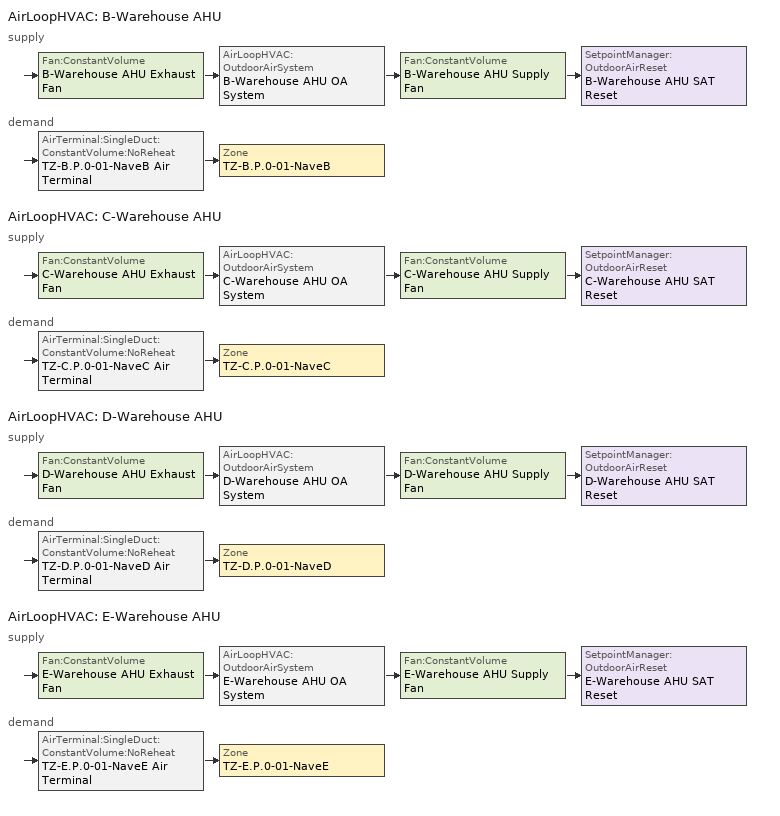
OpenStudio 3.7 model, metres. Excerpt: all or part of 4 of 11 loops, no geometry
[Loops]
AirLoopHVAC 'B-Warehouse AHU'
 supply: Fan:ConstantVolume 'B-Warehouse AHU Exhaust Fan' > AirLoopHVAC:OutdoorAirSystem 'B-Warehouse AHU OA System' > Fan:ConstantVolume 'B-Warehouse AHU Supply Fan' > SetpointManager:OutdoorAirReset 'B-Warehouse AHU SAT Reset'
 demand: AirTerminal:SingleDuct:ConstantVolume:NoReheat 'TZ-B.P.0-01-NaveB Air Terminal' > Zone 'TZ-B.P.0-01-NaveB'
AirLoopHVAC 'C-Warehouse AHU'
 supply: Fan:ConstantVolume 'C-Warehouse AHU Exhaust Fan' > AirLoopHVAC:OutdoorAirSystem 'C-Warehouse AHU OA System' > Fan:ConstantVolume 'C-Warehouse AHU Supply Fan' > SetpointManager:OutdoorAirReset 'C-Warehouse AHU SAT Reset'
 demand: AirTerminal:SingleDuct:ConstantVolume:NoReheat 'TZ-C.P.0-01-NaveC Air Terminal' > Zone 'TZ-C.P.0-01-NaveC'
AirLoopHVAC 'D-Warehouse AHU'
 supply: Fan:ConstantVolume 'D-Warehouse AHU Exhaust Fan' > AirLoopHVAC:OutdoorAirSystem 'D-Warehouse AHU OA System' > Fan:ConstantVolume 'D-Warehouse AHU Supply Fan' > SetpointManager:OutdoorAirReset 'D-Warehouse AHU SAT Reset'
 demand: AirTerminal:SingleDuct:ConstantVolume:NoReheat 'TZ-D.P.0-01-NaveD Air Terminal' > Zone 'TZ-D.P.0-01-NaveD'
AirLoopHVAC 'E-Warehouse AHU'
 supply: Fan:ConstantVolume 'E-Warehouse AHU Exhaust Fan' > AirLoopHVAC:OutdoorAirSystem 'E-Warehouse AHU OA System' > Fan:ConstantVolume 'E-Warehouse AHU Supply Fan' > SetpointManager:OutdoorAirReset 'E-Warehouse AHU SAT Reset'
 demand: AirTerminal:SingleDuct:ConstantVolume:NoReheat 'TZ-E.P.0-01-NaveE Air Terminal' > Zone 'TZ-E.P.0-01-NaveE'
[Sizing:Zone] Zone Cooling Design Supply Air Temperature Input Method=SupplyAirTemperature; Zone Cooling Design Supply Air Temperature {C}=13; Zone Cooling Design Supply Air Temperature Difference {deltaC}=11.11; Zone Heating Design Supply Air Temperature Input Method=SupplyAirTemperature; Zone Heating Design Supply Air Temperature {C}=41; Zone Heating Design Supply Air Temperature Difference {deltaC}=11.11; Zone Cooling Design Supply Air Humidity Ratio {kg-H2O/kg-air}=0.0085; Zone Heating Design Supply Air Humidity Ratio {kg-H2O/kg-air}=0.008; Cooling Design Air Flow Method=DesignDay; Heating Design Air Flow Method=DesignDay; Heating Maximum Air Flow Fraction=1; Account for Dedicated Outdoor Air System=No; Dedicated Outdoor Air System Control Strategy=NeutralSupplyAir; Dedicated Outdoor Air Low Setpoint Temperature for Design {C}=22; Dedicated Outdoor Air High Setpoint Temperature for Design {C}=24; Zone Load Sizing Method=Sensible Load Only No Latent Load; Zone Latent Cooling Design Supply Air Humidity Ratio Input Method=HumidityRatioDifference; Zone Cooling Design Supply Air Humidity Ratio Difference {kgWater/kgDryAir}=0.005; Zone Latent Heating Design Supply Air Humidity Ratio Input Method=HumidityRatioDifference; Zone Humidification Design Supply Air Humidity Ratio Difference {kgWater/kgDryAir}=0.005
TZ-E.P.0-01-NaveE; TZ-C.P.0-01-NaveC; TZ-D.P.0-01-NaveD; TZ-B.P.0-01-NaveB
[Zone equipment]
TZ-E.P.0-01-NaveE: TZ-E.P.0-01-NaveE Air Terminal
TZ-C.P.0-01-NaveC: TZ-C.P.0-01-NaveC Air Terminal
TZ-D.P.0-01-NaveD: TZ-D.P.0-01-NaveD Air Terminal
TZ-B.P.0-01-NaveB: TZ-B.P.0-01-NaveB Air Terminal
[AirLoopHVAC] Design Supply Air Flow Rate {m3/s}=autosize; Design Return Air Flow Fraction of Supply Air Flow=1
Name | Availability Schedule
B-Warehouse AHU | B-Warehouse AHU Occ Sch
C-Warehouse AHU | C-Warehouse AHU Occ Sch
D-Warehouse AHU | D-Warehouse AHU Occ Sch
E-Warehouse AHU | E-Warehouse AHU Occ Sch
[Sizing:System] Type of Load to Size On=VentilationRequirement; Central Heating Maximum System Air Flow Ratio=1; Preheat Design Temperature {C}=7; Preheat Design Humidity Ratio {kg-H2O/kg-Air}=0.008; Precool Design Temperature {C}=12.8; Precool Design Humidity Ratio {kg-H2O/kg-Air}=0.008; Central Cooling Design Supply Air Temperature {C}=15.5556; Central Heating Design Supply Air Temperature {C}=21.1111; Sizing Option=Coincident; 100% Outdoor Air in Cooling=Yes; 100% Outdoor Air in Heating=Yes; Central Cooling Design Supply Air Humidity Ratio {kg-H2O/kg-Air}=0.0085; Zone Maximum Outdoor Air Fraction=1; Cooling Supply Air Flow Rate Per Floor Area {m3/s-m2}=0.00996765; Cooling Fraction of Autosized Cooling Supply Air Flow Rate=1; Cooling Supply Air Flow Rate Per Unit Cooling Capacity {m3/s-W}=3.94755e-05; Heating Supply Air Flow Rate Per Floor Area {m3/s-m2}=0.00996765; Heating Fraction of Autosized Heating Supply Air Flow Rate=1; Heating Fraction of Autosized Cooling Supply Air Flow Rate=1; Heating Supply Air Flow Rate Per Unit Heating Capacity {m3/s-W}=3.15882e-05; Cooling Design Capacity Method=CoolingDesignCapacity; Cooling Design Capacity {W}=autosize; Cooling Design Capacity Per Floor Area {W/m2}=234.7; Fraction of Autosized Cooling Design Capacity=1; Heating Design Capacity Method=HeatingDesignCapacity; Heating Design Capacity {W}=autosize; Heating Design Capacity Per Floor Area {W/m2}=157; Fraction of Autosized Heating Design Capacity=1; Central Cooling Capacity Control Method=OnOff; Occupant Diversity=autosize
B-Warehouse AHU; C-Warehouse AHU; D-Warehouse AHU; E-Warehouse AHU
[Fan:ConstantVolume] Availability Schedule=Always On Discrete; Fan Total Efficiency=0.455; Pressure Rise {Pa}=0; Maximum Flow Rate {m3/s}=AutoSize; Motor Efficiency=0.7; Motor In Airstream Fraction=1
B-Warehouse AHU Supply Fan; B-Warehouse AHU Exhaust Fan; C-Warehouse AHU Supply Fan; C-Warehouse AHU Exhaust Fan; D-Warehouse AHU Supply Fan; D-Warehouse AHU Exhaust Fan; E-Warehouse AHU Supply Fan; E-Warehouse AHU Exhaust Fan
[Controller:OutdoorAir] Minimum Outdoor Air Flow Rate {m3/s}=autosize; Maximum Outdoor Air Flow Rate {m3/s}=Autosize; Economizer Control Type=NoEconomizer; Economizer Control Action Type=ModulateFlow; Lockout Type=LockoutWithHeating; Minimum Limit Type=FixedMinimum; Minimum Outdoor Air Schedule=Always On Discrete; Minimum Fraction of Outdoor Air Schedule=Always On Discrete; High Humidity Control=No; Heat Recovery Bypass Control Type=BypassWhenWithinEconomizerLimits; Economizer Operation Staging=InterlockedWithMechanicalCooling
Name | Maximum Fraction of Outdoor Air Schedule | Controller Mechanical Ventilation
B-Warehouse AHU Outdoor Air Controller | SYS1ZoneDOAS4maxOASch | B-Warehouse AHU Mechanical Ventilation Controller
C-Warehouse AHU Outdoor Air Controller | SYS1ZoneDOAS5maxOASch | C-Warehouse AHU Mechanical Ventilation Controller
D-Warehouse AHU Outdoor Air Controller | SYS1ZoneDOAS6maxOASch | D-Warehouse AHU Mechanical Ventilation Controller
E-Warehouse AHU Outdoor Air Controller | SYS1ZoneDOAS7maxOASch | E-Warehouse AHU Mechanical Ventilation Controller
[Controller:MechanicalVentilation] Availability Schedule=Always On Discrete; System Outdoor Air Method=ZoneSum
Name | Demand Controlled Ventilation
B-Warehouse AHU Mechanical Ventilation Controller | No
C-Warehouse AHU Mechanical Ventilation Controller; D-Warehouse AHU Mechanical Ventilation Controller; E-Warehouse AHU Mechanical Ventilation Controller
[AirLoopHVAC:OutdoorAirSystem]
Name | Controller
B-Warehouse AHU OA System | B-Warehouse AHU Outdoor Air Controller
C-Warehouse AHU OA System | C-Warehouse AHU Outdoor Air Controller
D-Warehouse AHU OA System | D-Warehouse AHU Outdoor Air Controller
E-Warehouse AHU OA System | E-Warehouse AHU Outdoor Air Controller
[SetpointManager:OutdoorAirReset] Control Variable=Temperature; Setpoint at Outdoor Low Temperature {C}=21.1111; Outdoor Low Temperature {C}=12.7778; Setpoint at Outdoor High Temperature {C}=15.5556; Outdoor High Temperature {C}=21.1111
Name | Setpoint Node or NodeList
B-Warehouse AHU SAT Reset | B-Warehouse AHU Supply Outlet Node
C-Warehouse AHU SAT Reset | C-Warehouse AHU Supply Outlet Node
D-Warehouse AHU SAT Reset | D-Warehouse AHU Supply Outlet Node
E-Warehouse AHU SAT Reset | E-Warehouse AHU Supply Outlet Node
[AirTerminal:SingleDuct:ConstantVolume:NoReheat] Availability Schedule=Always On Discrete; Maximum Air Flow Rate {m3/s}=AutoSize
TZ-B.P.0-01-NaveB Air Terminal; TZ-C.P.0-01-NaveC Air Terminal; TZ-D.P.0-01-NaveD Air Terminal; TZ-E.P.0-01-NaveE Air Terminal
[Schedule:Ruleset]
Name | Default Day Schedule | Summer Design Day Schedule | Winter Design Day Schedule
B-Warehouse AHU Occ Sch | B-Warehouse AHU Occ Sch Default | B-Warehouse AHU Occ Sch Summer Design Day | B-Warehouse AHU Occ Sch Winter Design Day
SYS1ZoneDOAS4maxOASch | SYS1ZoneDOAS4maxOASchDefault
C-Warehouse AHU Occ Sch | C-Warehouse AHU Occ Sch Default | C-Warehouse AHU Occ Sch Summer Design Day | C-Warehouse AHU Occ Sch Winter Design Day
SYS1ZoneDOAS5maxOASch | SYS1ZoneDOAS5maxOASchDefault
D-Warehouse AHU Occ Sch | D-Warehouse AHU Occ Sch Default | D-Warehouse AHU Occ Sch Summer Design Day | D-Warehouse AHU Occ Sch Winter Design Day
SYS1ZoneDOAS6maxOASch | SYS1ZoneDOAS6maxOASchDefault
E-Warehouse AHU Occ Sch | E-Warehouse AHU Occ Sch Default | E-Warehouse AHU Occ Sch Summer Design Day | E-Warehouse AHU Occ Sch Winter Design Day
SYS1ZoneDOAS7maxOASch | SYS1ZoneDOAS7maxOASchDefault
[Schedule:Day]
B-Warehouse AHU Occ Sch Default; C-Warehouse AHU Occ Sch Default; D-Warehouse AHU Occ Sch Default; E-Warehouse AHU Occ Sch Default: 6, 0, 0, 18, 0, 1, 24, 0, 0
B-Warehouse AHU Occ Sch Winter Design Day; B-Warehouse AHU Occ Sch Summer Design Day; SYS1ZoneDOAS4maxOASchDefault; C-Warehouse AHU Occ Sch Winter Design Day; C-Warehouse AHU Occ Sch Summer Design Day; SYS1ZoneDOAS5maxOASchDefault; D-Warehouse AHU Occ Sch Winter Design Day; D-Warehouse AHU Occ Sch Summer Design Day; SYS1ZoneDOAS6maxOASchDefault; E-Warehouse AHU Occ Sch Winter Design Day; E-Warehouse AHU Occ Sch Summer Design Day; SYS1ZoneDOAS7maxOASchDefault: 24, 0, 1
B-Warehouse AHU Occ Sch Weekend; C-Warehouse AHU Occ Sch Weekend; D-Warehouse AHU Occ Sch Weekend: 24, 0, 0
E-Warehouse AHU Occ Sch Weekend: 24, 0, 0.3
[Schedule:Rule] Rule Order=0; Apply Sunday=Yes
Name | Schedule Ruleset | Day Schedule
B-Warehouse AHU Occ Sch Weekend | B-Warehouse AHU Occ Sch | B-Warehouse AHU Occ Sch Weekend
C-Warehouse AHU Occ Sch Weekend | C-Warehouse AHU Occ Sch | C-Warehouse AHU Occ Sch Weekend
D-Warehouse AHU Occ Sch Weekend | D-Warehouse AHU Occ Sch | D-Warehouse AHU Occ Sch Weekend
E-Warehouse AHU Occ Sch Weekend | E-Warehouse AHU Occ Sch | E-Warehouse AHU Occ Sch Weekend
[Schedule:Constant]
Always On Discrete: Value=1
